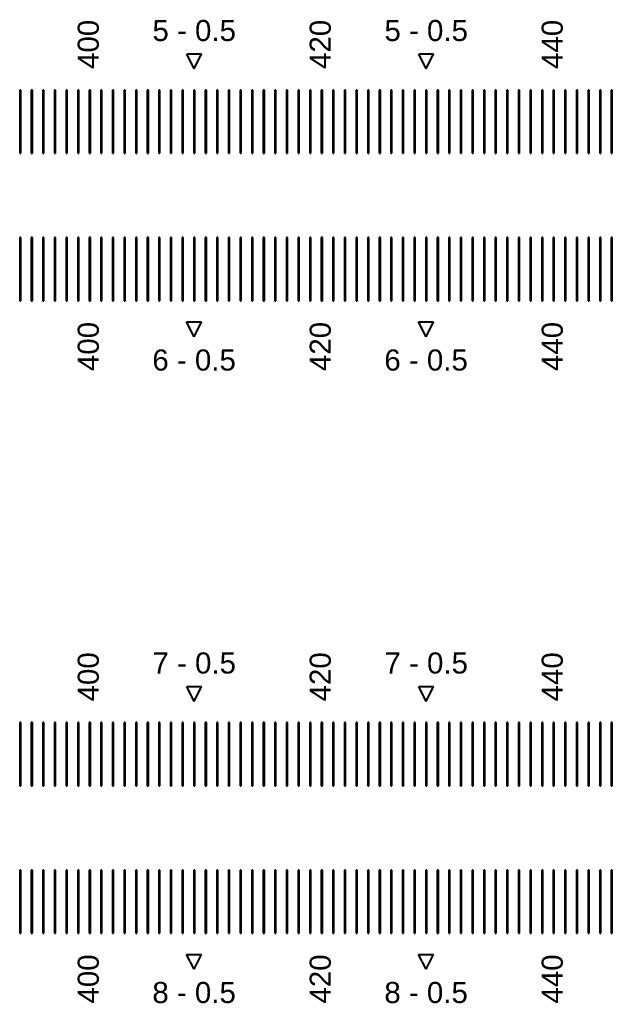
# Model space of a CAD drawing. Extents: x -24493 to 76507, y 84496 to 185496.
# Drawn here: x 26804.3 to 27085.3, y 114200.2 to 114666.7 of the extents above; entities that cross this region are included whole.
import ezdxf

# ---------------------------------------------------------------- set-up
doc = ezdxf.new("R2010")
doc.units = 13
doc.layers.add('CL - Label-1', color=120, linetype='Continuous')
doc.layers.add('CL - Label-2', color=132, linetype='Continuous')
doc.layers.add('CL - Sub-Micro', color=7, linetype='Continuous', true_color=0x47d1ff)
doc.styles.get("Standard").update_dxf_attribs({"font": 'arial.ttf'})

msp = doc.modelspace()

# ---------------------------------------------------------------- linework, layer by layer
at = {"layer": 'CL - Label-2'}
for p, q in [((26887.04, 114643.36), (26883.5, 114650.46)), ((26883.5, 114650.46), (26890.57, 114650.46)), ((26887.04, 114643.36), (26890.57, 114650.46)), ((26997.04, 114643.36), (26993.5, 114650.46)), ((26993.5, 114650.46), (27000.57, 114650.46)), ((26997.04, 114643.36), (27000.57, 114650.46)), ((26886.99, 114516.29), (26883.45, 114523.39)), ((26883.45, 114523.39), (26890.52, 114523.39)), ((26886.99, 114516.29), (26890.52, 114523.39)), ((26996.99, 114516.29), (26993.45, 114523.39)), ((26993.45, 114523.39), (27000.52, 114523.39)), ((26996.99, 114516.29), (27000.52, 114523.39)), ((26887.04, 114343.36), (26883.5, 114350.46)), ((26883.5, 114350.46), (26890.57, 114350.46)), ((26887.04, 114343.36), (26890.57, 114350.46)), ((26997.04, 114343.36), (26993.5, 114350.46)), ((26993.5, 114350.46), (27000.57, 114350.46)), ((26997.04, 114343.36), (27000.57, 114350.46)), ((26886.99, 114216.29), (26883.45, 114223.39)), ((26883.45, 114223.39), (26890.52, 114223.39)), ((26886.99, 114216.29), (26890.52, 114223.39)), ((26996.99, 114216.29), (26993.45, 114223.39)), ((26993.45, 114223.39), (27000.52, 114223.39)), ((26996.99, 114216.29), (27000.52, 114223.39))]:
    msp.add_line(p, q, dxfattribs=at)
at = {"layer": 'CL - Sub-Micro'}
for p, q in [((26804.29, 114633.36), (26804.29, 114603.36)), ((26804.79, 114633.36), (26804.29, 114633.36)), ((26804.79, 114603.36), (26804.79, 114633.36)), ((26809.79, 114633.36), (26809.79, 114603.36)), ((26810.29, 114633.36), (26809.79, 114633.36)), ((26810.29, 114603.36), (26810.29, 114633.36)), ((26815.29, 114633.36), (26815.29, 114603.36)), ((26815.79, 114633.36), (26815.29, 114633.36)), ((26815.79, 114603.36), (26815.79, 114633.36)), ((26820.79, 114633.36), (26820.79, 114603.36)), ((26821.29, 114633.36), (26820.79, 114633.36)), ((26821.29, 114603.36), (26821.29, 114633.36)), ((26826.29, 114633.36), (26826.29, 114603.36)), ((26826.79, 114633.36), (26826.29, 114633.36)), ((26826.79, 114603.36), (26826.79, 114633.36)), ((26831.79, 114633.36), (26831.79, 114603.36)), ((26832.29, 114633.36), (26831.79, 114633.36)), ((26832.29, 114603.36), (26832.29, 114633.36)), ((26837.29, 114633.36), (26837.29, 114603.36)), ((26837.79, 114633.36), (26837.29, 114633.36)), ((26837.79, 114603.36), (26837.79, 114633.36)), ((26842.79, 114633.36), (26842.79, 114603.36)), ((26843.29, 114633.36), (26842.79, 114633.36)), ((26843.29, 114603.36), (26843.29, 114633.36)), ((26848.29, 114633.36), (26848.29, 114603.36)), ((26848.79, 114633.36), (26848.29, 114633.36)), ((26848.79, 114603.36), (26848.79, 114633.36)), ((26853.79, 114633.36), (26853.79, 114603.36)), ((26854.29, 114633.36), (26853.79, 114633.36)), ((26854.29, 114603.36), (26854.29, 114633.36)), ((26859.29, 114633.36), (26859.29, 114603.36)), ((26859.79, 114633.36), (26859.29, 114633.36)), ((26859.79, 114603.36), (26859.79, 114633.36)), ((26864.79, 114633.36), (26864.79, 114603.36)), ((26865.29, 114633.36), (26864.79, 114633.36)), ((26865.29, 114603.36), (26865.29, 114633.36)), ((26870.29, 114633.36), (26870.29, 114603.36)), ((26870.79, 114633.36), (26870.29, 114633.36)), ((26870.79, 114603.36), (26870.79, 114633.36)), ((26875.79, 114633.36), (26875.79, 114603.36)), ((26876.29, 114633.36), (26875.79, 114633.36)), ((26876.29, 114603.36), (26876.29, 114633.36)), ((26881.29, 114633.36), (26881.29, 114603.36)), ((26881.79, 114633.36), (26881.29, 114633.36)), ((26881.79, 114603.36), (26881.79, 114633.36)), ((26886.79, 114633.36), (26886.79, 114603.36)), ((26887.29, 114633.36), (26886.79, 114633.36)), ((26887.29, 114603.36), (26887.29, 114633.36)), ((26892.29, 114633.36), (26892.29, 114603.36)), ((26892.79, 114633.36), (26892.29, 114633.36)), ((26892.79, 114603.36), (26892.79, 114633.36)), ((26897.79, 114633.36), (26897.79, 114603.36)), ((26898.29, 114633.36), (26897.79, 114633.36)), ((26898.29, 114603.36), (26898.29, 114633.36)), ((26903.29, 114633.36), (26903.29, 114603.36)), ((26903.79, 114633.36), (26903.29, 114633.36)), ((26903.79, 114603.36), (26903.79, 114633.36)), ((26908.79, 114633.36), (26908.79, 114603.36)), ((26909.29, 114633.36), (26908.79, 114633.36)), ((26909.29, 114603.36), (26909.29, 114633.36)), ((26914.29, 114633.36), (26914.29, 114603.36)), ((26914.79, 114633.36), (26914.29, 114633.36)), ((26914.79, 114603.36), (26914.79, 114633.36)), ((26919.79, 114633.36), (26919.79, 114603.36)), ((26920.29, 114633.36), (26919.79, 114633.36)), ((26920.29, 114603.36), (26920.29, 114633.36)), ((26925.29, 114633.36), (26925.29, 114603.36)), ((26925.79, 114633.36), (26925.29, 114633.36)), ((26925.79, 114603.36), (26925.79, 114633.36)), ((26930.79, 114633.36), (26930.79, 114603.36)), ((26931.29, 114633.36), (26930.79, 114633.36)), ((26931.29, 114603.36), (26931.29, 114633.36)), ((26936.29, 114633.36), (26936.29, 114603.36)), ((26936.79, 114633.36), (26936.29, 114633.36)), ((26936.79, 114603.36), (26936.79, 114633.36)), ((26941.79, 114633.36), (26941.79, 114603.36)), ((26942.29, 114633.36), (26941.79, 114633.36)), ((26942.29, 114603.36), (26942.29, 114633.36)), ((26947.29, 114633.36), (26947.29, 114603.36)), ((26947.79, 114633.36), (26947.29, 114633.36)), ((26947.79, 114603.36), (26947.79, 114633.36)), ((26952.79, 114633.36), (26952.79, 114603.36)), ((26953.29, 114633.36), (26952.79, 114633.36)), ((26953.29, 114603.36), (26953.29, 114633.36)), ((26958.29, 114633.36), (26958.29, 114603.36)), ((26958.79, 114633.36), (26958.29, 114633.36)), ((26958.79, 114603.36), (26958.79, 114633.36)), ((26963.79, 114633.36), (26963.79, 114603.36)), ((26964.29, 114633.36), (26963.79, 114633.36)), ((26964.29, 114603.36), (26964.29, 114633.36)), ((26969.29, 114633.36), (26969.29, 114603.36)), ((26969.79, 114633.36), (26969.29, 114633.36)), ((26969.79, 114603.36), (26969.79, 114633.36)), ((26974.79, 114633.36), (26974.79, 114603.36)), ((26975.29, 114633.36), (26974.79, 114633.36)), ((26975.29, 114603.36), (26975.29, 114633.36)), ((26980.29, 114633.36), (26980.29, 114603.36)), ((26980.79, 114633.36), (26980.29, 114633.36)), ((26980.79, 114603.36), (26980.79, 114633.36)), ((26985.79, 114633.36), (26985.79, 114603.36)), ((26986.29, 114633.36), (26985.79, 114633.36)), ((26986.29, 114603.36), (26986.29, 114633.36)), ((26991.29, 114633.36), (26991.29, 114603.36)), ((26991.79, 114633.36), (26991.29, 114633.36)), ((26991.79, 114603.36), (26991.79, 114633.36)), ((26996.79, 114633.36), (26996.79, 114603.36)), ((26997.29, 114633.36), (26996.79, 114633.36)), ((26997.29, 114603.36), (26997.29, 114633.36)), ((27002.29, 114633.36), (27002.29, 114603.36)), ((27002.79, 114633.36), (27002.29, 114633.36)), ((27002.79, 114603.36), (27002.79, 114633.36)), ((27007.79, 114633.36), (27007.79, 114603.36)), ((27008.29, 114633.36), (27007.79, 114633.36)), ((27008.29, 114603.36), (27008.29, 114633.36)), ((27013.29, 114633.36), (27013.29, 114603.36)), ((27013.79, 114633.36), (27013.29, 114633.36)), ((27013.79, 114603.36), (27013.79, 114633.36)), ((27018.79, 114633.36), (27018.79, 114603.36)), ((27019.29, 114633.36), (27018.79, 114633.36)), ((27019.29, 114603.36), (27019.29, 114633.36)), ((27024.29, 114633.36), (27024.29, 114603.36)), ((27024.79, 114633.36), (27024.29, 114633.36)), ((27024.79, 114603.36), (27024.79, 114633.36)), ((27029.79, 114633.36), (27029.79, 114603.36)), ((27030.29, 114633.36), (27029.79, 114633.36)), ((27030.29, 114603.36), (27030.29, 114633.36)), ((27035.29, 114633.36), (27035.29, 114603.36)), ((27035.79, 114633.36), (27035.29, 114633.36)), ((27035.79, 114603.36), (27035.79, 114633.36)), ((27040.79, 114633.36), (27040.79, 114603.36)), ((27041.29, 114633.36), (27040.79, 114633.36)), ((27041.29, 114603.36), (27041.29, 114633.36)), ((27046.29, 114633.36), (27046.29, 114603.36)), ((27046.79, 114633.36), (27046.29, 114633.36)), ((27046.79, 114603.36), (27046.79, 114633.36)), ((27051.79, 114633.36), (27051.79, 114603.36)), ((27052.29, 114633.36), (27051.79, 114633.36)), ((27052.29, 114603.36), (27052.29, 114633.36)), ((27057.29, 114633.36), (27057.29, 114603.36)), ((27057.79, 114633.36), (27057.29, 114633.36)), ((27057.79, 114603.36), (27057.79, 114633.36)), ((27062.79, 114633.36), (27062.79, 114603.36)), ((27063.29, 114633.36), (27062.79, 114633.36)), ((27063.29, 114603.36), (27063.29, 114633.36)), ((27068.29, 114633.36), (27068.29, 114603.36)), ((27068.79, 114633.36), (27068.29, 114633.36)), ((27068.79, 114603.36), (27068.79, 114633.36)), ((27073.79, 114633.36), (27073.79, 114603.36)), ((27074.29, 114633.36), (27073.79, 114633.36)), ((27074.29, 114603.36), (27074.29, 114633.36)), ((27079.29, 114633.36), (27079.29, 114603.36)), ((27079.79, 114633.36), (27079.29, 114633.36)), ((27079.79, 114603.36), (27079.79, 114633.36)), ((27084.79, 114633.36), (27084.79, 114603.36)), ((27085.29, 114633.36), (27084.79, 114633.36)), ((27085.29, 114603.36), (27085.29, 114633.36)), ((26804.29, 114603.36), (26804.79, 114603.36)), ((26809.79, 114603.36), (26810.29, 114603.36)), ((26815.29, 114603.36), (26815.79, 114603.36)), ((26820.79, 114603.36), (26821.29, 114603.36)), ((26826.29, 114603.36), (26826.79, 114603.36)), ((26831.79, 114603.36), (26832.29, 114603.36)), ((26837.29, 114603.36), (26837.79, 114603.36)), ((26842.79, 114603.36), (26843.29, 114603.36)), ((26848.29, 114603.36), (26848.79, 114603.36)), ((26853.79, 114603.36), (26854.29, 114603.36)), ((26859.29, 114603.36), (26859.79, 114603.36)), ((26864.79, 114603.36), (26865.29, 114603.36)), ((26870.29, 114603.36), (26870.79, 114603.36)), ((26875.79, 114603.36), (26876.29, 114603.36)), ((26881.29, 114603.36), (26881.79, 114603.36)), ((26886.79, 114603.36), (26887.29, 114603.36)), ((26892.29, 114603.36), (26892.79, 114603.36)), ((26897.79, 114603.36), (26898.29, 114603.36)), ((26903.29, 114603.36), (26903.79, 114603.36)), ((26908.79, 114603.36), (26909.29, 114603.36)), ((26914.29, 114603.36), (26914.79, 114603.36)), ((26919.79, 114603.36), (26920.29, 114603.36)), ((26925.29, 114603.36), (26925.79, 114603.36)), ((26930.79, 114603.36), (26931.29, 114603.36)), ((26936.29, 114603.36), (26936.79, 114603.36)), ((26941.79, 114603.36), (26942.29, 114603.36)), ((26947.29, 114603.36), (26947.79, 114603.36)), ((26952.79, 114603.36), (26953.29, 114603.36)), ((26958.29, 114603.36), (26958.79, 114603.36)), ((26963.79, 114603.36), (26964.29, 114603.36)), ((26969.29, 114603.36), (26969.79, 114603.36)), ((26974.79, 114603.36), (26975.29, 114603.36)), ((26980.29, 114603.36), (26980.79, 114603.36)), ((26985.79, 114603.36), (26986.29, 114603.36)), ((26991.29, 114603.36), (26991.79, 114603.36)), ((26996.79, 114603.36), (26997.29, 114603.36)), ((27002.29, 114603.36), (27002.79, 114603.36)), ((27007.79, 114603.36), (27008.29, 114603.36)), ((27013.29, 114603.36), (27013.79, 114603.36)), ((27018.79, 114603.36), (27019.29, 114603.36)), ((27024.29, 114603.36), (27024.79, 114603.36)), ((27029.79, 114603.36), (27030.29, 114603.36)), ((27035.29, 114603.36), (27035.79, 114603.36)), ((27040.79, 114603.36), (27041.29, 114603.36)), ((27046.29, 114603.36), (27046.79, 114603.36)), ((27051.79, 114603.36), (27052.29, 114603.36)), ((27057.29, 114603.36), (27057.79, 114603.36)), ((27062.79, 114603.36), (27063.29, 114603.36)), ((27068.29, 114603.36), (27068.79, 114603.36)), ((27073.79, 114603.36), (27074.29, 114603.36)), ((27079.29, 114603.36), (27079.79, 114603.36)), ((27084.79, 114603.36), (27085.29, 114603.36)), ((26804.29, 114563.36), (26804.29, 114533.36)), ((26804.79, 114563.36), (26804.29, 114563.36)), ((26804.79, 114533.36), (26804.79, 114563.36)), ((26809.79, 114563.36), (26809.79, 114533.36)), ((26810.29, 114563.36), (26809.79, 114563.36)), ((26810.29, 114533.36), (26810.29, 114563.36)), ((26815.29, 114563.36), (26815.29, 114533.36)), ((26815.79, 114563.36), (26815.29, 114563.36)), ((26815.79, 114533.36), (26815.79, 114563.36)), ((26820.79, 114563.36), (26820.79, 114533.36)), ((26821.29, 114563.36), (26820.79, 114563.36)), ((26821.29, 114533.36), (26821.29, 114563.36)), ((26826.29, 114563.36), (26826.29, 114533.36)), ((26826.79, 114563.36), (26826.29, 114563.36)), ((26826.79, 114533.36), (26826.79, 114563.36)), ((26831.79, 114563.36), (26831.79, 114533.36)), ((26832.29, 114563.36), (26831.79, 114563.36)), ((26832.29, 114533.36), (26832.29, 114563.36)), ((26837.29, 114563.36), (26837.29, 114533.36)), ((26837.79, 114563.36), (26837.29, 114563.36)), ((26837.79, 114533.36), (26837.79, 114563.36)), ((26842.79, 114563.36), (26842.79, 114533.36)), ((26843.29, 114563.36), (26842.79, 114563.36)), ((26843.29, 114533.36), (26843.29, 114563.36)), ((26848.29, 114563.36), (26848.29, 114533.36)), ((26848.79, 114563.36), (26848.29, 114563.36)), ((26848.79, 114533.36), (26848.79, 114563.36)), ((26853.79, 114563.36), (26853.79, 114533.36)), ((26854.29, 114563.36), (26853.79, 114563.36)), ((26854.29, 114533.36), (26854.29, 114563.36)), ((26859.29, 114563.36), (26859.29, 114533.36)), ((26859.79, 114563.36), (26859.29, 114563.36)), ((26859.79, 114533.36), (26859.79, 114563.36)), ((26864.79, 114563.36), (26864.79, 114533.36)), ((26865.29, 114563.36), (26864.79, 114563.36)), ((26865.29, 114533.36), (26865.29, 114563.36)), ((26870.29, 114563.36), (26870.29, 114533.36)), ((26870.79, 114563.36), (26870.29, 114563.36)), ((26870.79, 114533.36), (26870.79, 114563.36)), ((26875.79, 114563.36), (26875.79, 114533.36)), ((26876.29, 114563.36), (26875.79, 114563.36)), ((26876.29, 114533.36), (26876.29, 114563.36)), ((26881.29, 114563.36), (26881.29, 114533.36)), ((26881.79, 114563.36), (26881.29, 114563.36)), ((26881.79, 114533.36), (26881.79, 114563.36)), ((26886.79, 114563.36), (26886.79, 114533.36)), ((26887.29, 114563.36), (26886.79, 114563.36)), ((26887.29, 114533.36), (26887.29, 114563.36)), ((26892.29, 114563.36), (26892.29, 114533.36)), ((26892.79, 114563.36), (26892.29, 114563.36)), ((26892.79, 114533.36), (26892.79, 114563.36)), ((26897.79, 114563.36), (26897.79, 114533.36)), ((26898.29, 114563.36), (26897.79, 114563.36)), ((26898.29, 114533.36), (26898.29, 114563.36)), ((26903.29, 114563.36), (26903.29, 114533.36)), ((26903.79, 114563.36), (26903.29, 114563.36)), ((26903.79, 114533.36), (26903.79, 114563.36)), ((26908.79, 114563.36), (26908.79, 114533.36)), ((26909.29, 114563.36), (26908.79, 114563.36)), ((26909.29, 114533.36), (26909.29, 114563.36)), ((26914.29, 114563.36), (26914.29, 114533.36)), ((26914.79, 114563.36), (26914.29, 114563.36)), ((26914.79, 114533.36), (26914.79, 114563.36)), ((26919.79, 114563.36), (26919.79, 114533.36)), ((26920.29, 114563.36), (26919.79, 114563.36)), ((26920.29, 114533.36), (26920.29, 114563.36)), ((26925.29, 114563.36), (26925.29, 114533.36)), ((26925.79, 114563.36), (26925.29, 114563.36)), ((26925.79, 114533.36), (26925.79, 114563.36)), ((26930.79, 114563.36), (26930.79, 114533.36)), ((26931.29, 114563.36), (26930.79, 114563.36)), ((26931.29, 114533.36), (26931.29, 114563.36)), ((26936.29, 114563.36), (26936.29, 114533.36)), ((26936.79, 114563.36), (26936.29, 114563.36)), ((26936.79, 114533.36), (26936.79, 114563.36)), ((26941.79, 114563.36), (26941.79, 114533.36)), ((26942.29, 114563.36), (26941.79, 114563.36)), ((26942.29, 114533.36), (26942.29, 114563.36)), ((26947.29, 114563.36), (26947.29, 114533.36)), ((26947.79, 114563.36), (26947.29, 114563.36)), ((26947.79, 114533.36), (26947.79, 114563.36)), ((26952.79, 114563.36), (26952.79, 114533.36)), ((26953.29, 114563.36), (26952.79, 114563.36)), ((26953.29, 114533.36), (26953.29, 114563.36)), ((26958.29, 114563.36), (26958.29, 114533.36)), ((26958.79, 114563.36), (26958.29, 114563.36)), ((26958.79, 114533.36), (26958.79, 114563.36)), ((26963.79, 114563.36), (26963.79, 114533.36)), ((26964.29, 114563.36), (26963.79, 114563.36)), ((26964.29, 114533.36), (26964.29, 114563.36)), ((26969.29, 114563.36), (26969.29, 114533.36)), ((26969.79, 114563.36), (26969.29, 114563.36)), ((26969.79, 114533.36), (26969.79, 114563.36)), ((26974.79, 114563.36), (26974.79, 114533.36)), ((26975.29, 114563.36), (26974.79, 114563.36)), ((26975.29, 114533.36), (26975.29, 114563.36)), ((26980.29, 114563.36), (26980.29, 114533.36)), ((26980.79, 114563.36), (26980.29, 114563.36)), ((26980.79, 114533.36), (26980.79, 114563.36)), ((26985.79, 114563.36), (26985.79, 114533.36)), ((26986.29, 114563.36), (26985.79, 114563.36)), ((26986.29, 114533.36), (26986.29, 114563.36)), ((26991.29, 114563.36), (26991.29, 114533.36)), ((26991.79, 114563.36), (26991.29, 114563.36)), ((26991.79, 114533.36), (26991.79, 114563.36)), ((26996.79, 114563.36), (26996.79, 114533.36)), ((26997.29, 114563.36), (26996.79, 114563.36)), ((26997.29, 114533.36), (26997.29, 114563.36)), ((27002.29, 114563.36), (27002.29, 114533.36)), ((27002.79, 114563.36), (27002.29, 114563.36)), ((27002.79, 114533.36), (27002.79, 114563.36)), ((27007.79, 114563.36), (27007.79, 114533.36)), ((27008.29, 114563.36), (27007.79, 114563.36)), ((27008.29, 114533.36), (27008.29, 114563.36)), ((27013.29, 114563.36), (27013.29, 114533.36)), ((27013.79, 114563.36), (27013.29, 114563.36)), ((27013.79, 114533.36), (27013.79, 114563.36)), ((27018.79, 114563.36), (27018.79, 114533.36)), ((27019.29, 114563.36), (27018.79, 114563.36)), ((27019.29, 114533.36), (27019.29, 114563.36)), ((27024.29, 114563.36), (27024.29, 114533.36)), ((27024.79, 114563.36), (27024.29, 114563.36)), ((27024.79, 114533.36), (27024.79, 114563.36)), ((27029.79, 114563.36), (27029.79, 114533.36)), ((27030.29, 114563.36), (27029.79, 114563.36)), ((27030.29, 114533.36), (27030.29, 114563.36)), ((27035.29, 114563.36), (27035.29, 114533.36)), ((27035.79, 114563.36), (27035.29, 114563.36)), ((27035.79, 114533.36), (27035.79, 114563.36)), ((27040.79, 114563.36), (27040.79, 114533.36)), ((27041.29, 114563.36), (27040.79, 114563.36)), ((27041.29, 114533.36), (27041.29, 114563.36)), ((27046.29, 114563.36), (27046.29, 114533.36)), ((27046.79, 114563.36), (27046.29, 114563.36)), ((27046.79, 114533.36), (27046.79, 114563.36)), ((27051.79, 114563.36), (27051.79, 114533.36)), ((27052.29, 114563.36), (27051.79, 114563.36)), ((27052.29, 114533.36), (27052.29, 114563.36)), ((27057.29, 114563.36), (27057.29, 114533.36)), ((27057.79, 114563.36), (27057.29, 114563.36)), ((27057.79, 114533.36), (27057.79, 114563.36)), ((27062.79, 114563.36), (27062.79, 114533.36)), ((27063.29, 114563.36), (27062.79, 114563.36)), ((27063.29, 114533.36), (27063.29, 114563.36)), ((27068.29, 114563.36), (27068.29, 114533.36)), ((27068.79, 114563.36), (27068.29, 114563.36)), ((27068.79, 114533.36), (27068.79, 114563.36)), ((27073.79, 114563.36), (27073.79, 114533.36)), ((27074.29, 114563.36), (27073.79, 114563.36)), ((27074.29, 114533.36), (27074.29, 114563.36)), ((27079.29, 114563.36), (27079.29, 114533.36)), ((27079.79, 114563.36), (27079.29, 114563.36)), ((27079.79, 114533.36), (27079.79, 114563.36)), ((27084.79, 114563.36), (27084.79, 114533.36)), ((27085.29, 114563.36), (27084.79, 114563.36)), ((27085.29, 114533.36), (27085.29, 114563.36)), ((26804.29, 114533.36), (26804.79, 114533.36)), ((26809.79, 114533.36), (26810.29, 114533.36)), ((26815.29, 114533.36), (26815.79, 114533.36)), ((26820.79, 114533.36), (26821.29, 114533.36)), ((26826.29, 114533.36), (26826.79, 114533.36)), ((26831.79, 114533.36), (26832.29, 114533.36)), ((26837.29, 114533.36), (26837.79, 114533.36)), ((26842.79, 114533.36), (26843.29, 114533.36)), ((26848.29, 114533.36), (26848.79, 114533.36)), ((26853.79, 114533.36), (26854.29, 114533.36)), ((26859.29, 114533.36), (26859.79, 114533.36)), ((26864.79, 114533.36), (26865.29, 114533.36)), ((26870.29, 114533.36), (26870.79, 114533.36)), ((26875.79, 114533.36), (26876.29, 114533.36)), ((26881.29, 114533.36), (26881.79, 114533.36)), ((26886.79, 114533.36), (26887.29, 114533.36)), ((26892.29, 114533.36), (26892.79, 114533.36)), ((26897.79, 114533.36), (26898.29, 114533.36)), ((26903.29, 114533.36), (26903.79, 114533.36)), ((26908.79, 114533.36), (26909.29, 114533.36)), ((26914.29, 114533.36), (26914.79, 114533.36)), ((26919.79, 114533.36), (26920.29, 114533.36)), ((26925.29, 114533.36), (26925.79, 114533.36)), ((26930.79, 114533.36), (26931.29, 114533.36)), ((26936.29, 114533.36), (26936.79, 114533.36)), ((26941.79, 114533.36), (26942.29, 114533.36)), ((26947.29, 114533.36), (26947.79, 114533.36)), ((26952.79, 114533.36), (26953.29, 114533.36)), ((26958.29, 114533.36), (26958.79, 114533.36)), ((26963.79, 114533.36), (26964.29, 114533.36)), ((26969.29, 114533.36), (26969.79, 114533.36)), ((26974.79, 114533.36), (26975.29, 114533.36)), ((26980.29, 114533.36), (26980.79, 114533.36)), ((26985.79, 114533.36), (26986.29, 114533.36)), ((26991.29, 114533.36), (26991.79, 114533.36)), ((26996.79, 114533.36), (26997.29, 114533.36)), ((27002.29, 114533.36), (27002.79, 114533.36)), ((27007.79, 114533.36), (27008.29, 114533.36)), ((27013.29, 114533.36), (27013.79, 114533.36)), ((27018.79, 114533.36), (27019.29, 114533.36)), ((27024.29, 114533.36), (27024.79, 114533.36)), ((27029.79, 114533.36), (27030.29, 114533.36)), ((27035.29, 114533.36), (27035.79, 114533.36)), ((27040.79, 114533.36), (27041.29, 114533.36)), ((27046.29, 114533.36), (27046.79, 114533.36)), ((27051.79, 114533.36), (27052.29, 114533.36)), ((27057.29, 114533.36), (27057.79, 114533.36)), ((27062.79, 114533.36), (27063.29, 114533.36)), ((27068.29, 114533.36), (27068.79, 114533.36)), ((27073.79, 114533.36), (27074.29, 114533.36)), ((27079.29, 114533.36), (27079.79, 114533.36)), ((27084.79, 114533.36), (27085.29, 114533.36)), ((26804.29, 114333.36), (26804.29, 114303.36)), ((26804.79, 114333.36), (26804.29, 114333.36)), ((26804.79, 114303.36), (26804.79, 114333.36)), ((26809.79, 114333.36), (26809.79, 114303.36)), ((26810.29, 114333.36), (26809.79, 114333.36)), ((26810.29, 114303.36), (26810.29, 114333.36)), ((26815.29, 114333.36), (26815.29, 114303.36)), ((26815.79, 114333.36), (26815.29, 114333.36)), ((26815.79, 114303.36), (26815.79, 114333.36)), ((26820.79, 114333.36), (26820.79, 114303.36)), ((26821.29, 114333.36), (26820.79, 114333.36)), ((26821.29, 114303.36), (26821.29, 114333.36)), ((26826.29, 114333.36), (26826.29, 114303.36)), ((26826.79, 114333.36), (26826.29, 114333.36)), ((26826.79, 114303.36), (26826.79, 114333.36)), ((26831.79, 114333.36), (26831.79, 114303.36)), ((26832.29, 114333.36), (26831.79, 114333.36)), ((26832.29, 114303.36), (26832.29, 114333.36)), ((26837.29, 114333.36), (26837.29, 114303.36)), ((26837.79, 114333.36), (26837.29, 114333.36)), ((26837.79, 114303.36), (26837.79, 114333.36)), ((26842.79, 114333.36), (26842.79, 114303.36)), ((26843.29, 114333.36), (26842.79, 114333.36)), ((26843.29, 114303.36), (26843.29, 114333.36)), ((26848.29, 114333.36), (26848.29, 114303.36)), ((26848.79, 114333.36), (26848.29, 114333.36)), ((26848.79, 114303.36), (26848.79, 114333.36)), ((26853.79, 114333.36), (26853.79, 114303.36)), ((26854.29, 114333.36), (26853.79, 114333.36)), ((26854.29, 114303.36), (26854.29, 114333.36)), ((26859.29, 114333.36), (26859.29, 114303.36)), ((26859.79, 114333.36), (26859.29, 114333.36)), ((26859.79, 114303.36), (26859.79, 114333.36)), ((26864.79, 114333.36), (26864.79, 114303.36)), ((26865.29, 114333.36), (26864.79, 114333.36)), ((26865.29, 114303.36), (26865.29, 114333.36)), ((26870.29, 114333.36), (26870.29, 114303.36)), ((26870.79, 114333.36), (26870.29, 114333.36)), ((26870.79, 114303.36), (26870.79, 114333.36)), ((26875.79, 114333.36), (26875.79, 114303.36)), ((26876.29, 114333.36), (26875.79, 114333.36)), ((26876.29, 114303.36), (26876.29, 114333.36)), ((26881.29, 114333.36), (26881.29, 114303.36)), ((26881.79, 114333.36), (26881.29, 114333.36)), ((26881.79, 114303.36), (26881.79, 114333.36)), ((26886.79, 114333.36), (26886.79, 114303.36)), ((26887.29, 114333.36), (26886.79, 114333.36)), ((26887.29, 114303.36), (26887.29, 114333.36)), ((26892.29, 114333.36), (26892.29, 114303.36)), ((26892.79, 114333.36), (26892.29, 114333.36)), ((26892.79, 114303.36), (26892.79, 114333.36)), ((26897.79, 114333.36), (26897.79, 114303.36)), ((26898.29, 114333.36), (26897.79, 114333.36)), ((26898.29, 114303.36), (26898.29, 114333.36)), ((26903.29, 114333.36), (26903.29, 114303.36)), ((26903.79, 114333.36), (26903.29, 114333.36)), ((26903.79, 114303.36), (26903.79, 114333.36)), ((26908.79, 114333.36), (26908.79, 114303.36)), ((26909.29, 114333.36), (26908.79, 114333.36)), ((26909.29, 114303.36), (26909.29, 114333.36)), ((26914.29, 114333.36), (26914.29, 114303.36)), ((26914.79, 114333.36), (26914.29, 114333.36)), ((26914.79, 114303.36), (26914.79, 114333.36)), ((26919.79, 114333.36), (26919.79, 114303.36)), ((26920.29, 114333.36), (26919.79, 114333.36)), ((26920.29, 114303.36), (26920.29, 114333.36)), ((26925.29, 114333.36), (26925.29, 114303.36)), ((26925.79, 114333.36), (26925.29, 114333.36)), ((26925.79, 114303.36), (26925.79, 114333.36)), ((26930.79, 114333.36), (26930.79, 114303.36)), ((26931.29, 114333.36), (26930.79, 114333.36)), ((26931.29, 114303.36), (26931.29, 114333.36)), ((26936.29, 114333.36), (26936.29, 114303.36)), ((26936.79, 114333.36), (26936.29, 114333.36)), ((26936.79, 114303.36), (26936.79, 114333.36)), ((26941.79, 114333.36), (26941.79, 114303.36)), ((26942.29, 114333.36), (26941.79, 114333.36)), ((26942.29, 114303.36), (26942.29, 114333.36)), ((26947.29, 114333.36), (26947.29, 114303.36)), ((26947.79, 114333.36), (26947.29, 114333.36)), ((26947.79, 114303.36), (26947.79, 114333.36)), ((26952.79, 114333.36), (26952.79, 114303.36)), ((26953.29, 114333.36), (26952.79, 114333.36)), ((26953.29, 114303.36), (26953.29, 114333.36)), ((26958.29, 114333.36), (26958.29, 114303.36)), ((26958.79, 114333.36), (26958.29, 114333.36)), ((26958.79, 114303.36), (26958.79, 114333.36)), ((26963.79, 114333.36), (26963.79, 114303.36)), ((26964.29, 114333.36), (26963.79, 114333.36)), ((26964.29, 114303.36), (26964.29, 114333.36)), ((26969.29, 114333.36), (26969.29, 114303.36)), ((26969.79, 114333.36), (26969.29, 114333.36)), ((26969.79, 114303.36), (26969.79, 114333.36)), ((26974.79, 114333.36), (26974.79, 114303.36)), ((26975.29, 114333.36), (26974.79, 114333.36)), ((26975.29, 114303.36), (26975.29, 114333.36)), ((26980.29, 114333.36), (26980.29, 114303.36)), ((26980.79, 114333.36), (26980.29, 114333.36)), ((26980.79, 114303.36), (26980.79, 114333.36)), ((26985.79, 114333.36), (26985.79, 114303.36)), ((26986.29, 114333.36), (26985.79, 114333.36)), ((26986.29, 114303.36), (26986.29, 114333.36)), ((26991.29, 114333.36), (26991.29, 114303.36)), ((26991.79, 114333.36), (26991.29, 114333.36)), ((26991.79, 114303.36), (26991.79, 114333.36)), ((26996.79, 114333.36), (26996.79, 114303.36)), ((26997.29, 114333.36), (26996.79, 114333.36)), ((26997.29, 114303.36), (26997.29, 114333.36)), ((27002.29, 114333.36), (27002.29, 114303.36)), ((27002.79, 114333.36), (27002.29, 114333.36)), ((27002.79, 114303.36), (27002.79, 114333.36)), ((27007.79, 114333.36), (27007.79, 114303.36)), ((27008.29, 114333.36), (27007.79, 114333.36)), ((27008.29, 114303.36), (27008.29, 114333.36)), ((27013.29, 114333.36), (27013.29, 114303.36)), ((27013.79, 114333.36), (27013.29, 114333.36)), ((27013.79, 114303.36), (27013.79, 114333.36)), ((27018.79, 114333.36), (27018.79, 114303.36)), ((27019.29, 114333.36), (27018.79, 114333.36)), ((27019.29, 114303.36), (27019.29, 114333.36)), ((27024.29, 114333.36), (27024.29, 114303.36)), ((27024.79, 114333.36), (27024.29, 114333.36)), ((27024.79, 114303.36), (27024.79, 114333.36)), ((27029.79, 114333.36), (27029.79, 114303.36)), ((27030.29, 114333.36), (27029.79, 114333.36)), ((27030.29, 114303.36), (27030.29, 114333.36)), ((27035.29, 114333.36), (27035.29, 114303.36)), ((27035.79, 114333.36), (27035.29, 114333.36)), ((27035.79, 114303.36), (27035.79, 114333.36)), ((27040.79, 114333.36), (27040.79, 114303.36)), ((27041.29, 114333.36), (27040.79, 114333.36)), ((27041.29, 114303.36), (27041.29, 114333.36)), ((27046.29, 114333.36), (27046.29, 114303.36)), ((27046.79, 114333.36), (27046.29, 114333.36)), ((27046.79, 114303.36), (27046.79, 114333.36)), ((27051.79, 114333.36), (27051.79, 114303.36)), ((27052.29, 114333.36), (27051.79, 114333.36)), ((27052.29, 114303.36), (27052.29, 114333.36)), ((27057.29, 114333.36), (27057.29, 114303.36)), ((27057.79, 114333.36), (27057.29, 114333.36)), ((27057.79, 114303.36), (27057.79, 114333.36)), ((27062.79, 114333.36), (27062.79, 114303.36)), ((27063.29, 114333.36), (27062.79, 114333.36)), ((27063.29, 114303.36), (27063.29, 114333.36)), ((27068.29, 114333.36), (27068.29, 114303.36)), ((27068.79, 114333.36), (27068.29, 114333.36)), ((27068.79, 114303.36), (27068.79, 114333.36)), ((27073.79, 114333.36), (27073.79, 114303.36)), ((27074.29, 114333.36), (27073.79, 114333.36)), ((27074.29, 114303.36), (27074.29, 114333.36)), ((27079.29, 114333.36), (27079.29, 114303.36)), ((27079.79, 114333.36), (27079.29, 114333.36)), ((27079.79, 114303.36), (27079.79, 114333.36)), ((27084.79, 114333.36), (27084.79, 114303.36)), ((27085.29, 114333.36), (27084.79, 114333.36)), ((27085.29, 114303.36), (27085.29, 114333.36)), ((26804.29, 114303.36), (26804.79, 114303.36)), ((26809.79, 114303.36), (26810.29, 114303.36)), ((26815.29, 114303.36), (26815.79, 114303.36)), ((26820.79, 114303.36), (26821.29, 114303.36)), ((26826.29, 114303.36), (26826.79, 114303.36)), ((26831.79, 114303.36), (26832.29, 114303.36)), ((26837.29, 114303.36), (26837.79, 114303.36)), ((26842.79, 114303.36), (26843.29, 114303.36)), ((26848.29, 114303.36), (26848.79, 114303.36)), ((26853.79, 114303.36), (26854.29, 114303.36)), ((26859.29, 114303.36), (26859.79, 114303.36)), ((26864.79, 114303.36), (26865.29, 114303.36)), ((26870.29, 114303.36), (26870.79, 114303.36)), ((26875.79, 114303.36), (26876.29, 114303.36)), ((26881.29, 114303.36), (26881.79, 114303.36)), ((26886.79, 114303.36), (26887.29, 114303.36)), ((26892.29, 114303.36), (26892.79, 114303.36)), ((26897.79, 114303.36), (26898.29, 114303.36)), ((26903.29, 114303.36), (26903.79, 114303.36)), ((26908.79, 114303.36), (26909.29, 114303.36)), ((26914.29, 114303.36), (26914.79, 114303.36)), ((26919.79, 114303.36), (26920.29, 114303.36)), ((26925.29, 114303.36), (26925.79, 114303.36)), ((26930.79, 114303.36), (26931.29, 114303.36)), ((26936.29, 114303.36), (26936.79, 114303.36)), ((26941.79, 114303.36), (26942.29, 114303.36)), ((26947.29, 114303.36), (26947.79, 114303.36)), ((26952.79, 114303.36), (26953.29, 114303.36)), ((26958.29, 114303.36), (26958.79, 114303.36)), ((26963.79, 114303.36), (26964.29, 114303.36)), ((26969.29, 114303.36), (26969.79, 114303.36)), ((26974.79, 114303.36), (26975.29, 114303.36)), ((26980.29, 114303.36), (26980.79, 114303.36)), ((26985.79, 114303.36), (26986.29, 114303.36)), ((26991.29, 114303.36), (26991.79, 114303.36)), ((26996.79, 114303.36), (26997.29, 114303.36)), ((27002.29, 114303.36), (27002.79, 114303.36)), ((27007.79, 114303.36), (27008.29, 114303.36)), ((27013.29, 114303.36), (27013.79, 114303.36)), ((27018.79, 114303.36), (27019.29, 114303.36)), ((27024.29, 114303.36), (27024.79, 114303.36)), ((27029.79, 114303.36), (27030.29, 114303.36)), ((27035.29, 114303.36), (27035.79, 114303.36)), ((27040.79, 114303.36), (27041.29, 114303.36)), ((27046.29, 114303.36), (27046.79, 114303.36)), ((27051.79, 114303.36), (27052.29, 114303.36)), ((27057.29, 114303.36), (27057.79, 114303.36)), ((27062.79, 114303.36), (27063.29, 114303.36)), ((27068.29, 114303.36), (27068.79, 114303.36)), ((27073.79, 114303.36), (27074.29, 114303.36)), ((27079.29, 114303.36), (27079.79, 114303.36)), ((27084.79, 114303.36), (27085.29, 114303.36)), ((26804.29, 114263.36), (26804.29, 114233.36)), ((26804.79, 114263.36), (26804.29, 114263.36)), ((26804.79, 114233.36), (26804.79, 114263.36)), ((26809.79, 114263.36), (26809.79, 114233.36)), ((26810.29, 114263.36), (26809.79, 114263.36)), ((26810.29, 114233.36), (26810.29, 114263.36)), ((26815.29, 114263.36), (26815.29, 114233.36)), ((26815.79, 114263.36), (26815.29, 114263.36)), ((26815.79, 114233.36), (26815.79, 114263.36)), ((26820.79, 114263.36), (26820.79, 114233.36)), ((26821.29, 114263.36), (26820.79, 114263.36)), ((26821.29, 114233.36), (26821.29, 114263.36)), ((26826.29, 114263.36), (26826.29, 114233.36)), ((26826.79, 114263.36), (26826.29, 114263.36)), ((26826.79, 114233.36), (26826.79, 114263.36)), ((26831.79, 114263.36), (26831.79, 114233.36)), ((26832.29, 114263.36), (26831.79, 114263.36)), ((26832.29, 114233.36), (26832.29, 114263.36)), ((26837.29, 114263.36), (26837.29, 114233.36)), ((26837.79, 114263.36), (26837.29, 114263.36)), ((26837.79, 114233.36), (26837.79, 114263.36)), ((26842.79, 114263.36), (26842.79, 114233.36)), ((26843.29, 114263.36), (26842.79, 114263.36)), ((26843.29, 114233.36), (26843.29, 114263.36)), ((26848.29, 114263.36), (26848.29, 114233.36)), ((26848.79, 114263.36), (26848.29, 114263.36)), ((26848.79, 114233.36), (26848.79, 114263.36)), ((26853.79, 114263.36), (26853.79, 114233.36)), ((26854.29, 114263.36), (26853.79, 114263.36)), ((26854.29, 114233.36), (26854.29, 114263.36)), ((26859.29, 114263.36), (26859.29, 114233.36)), ((26859.79, 114263.36), (26859.29, 114263.36)), ((26859.79, 114233.36), (26859.79, 114263.36)), ((26864.79, 114263.36), (26864.79, 114233.36)), ((26865.29, 114263.36), (26864.79, 114263.36)), ((26865.29, 114233.36), (26865.29, 114263.36)), ((26870.29, 114263.36), (26870.29, 114233.36)), ((26870.79, 114263.36), (26870.29, 114263.36)), ((26870.79, 114233.36), (26870.79, 114263.36)), ((26875.79, 114263.36), (26875.79, 114233.36)), ((26876.29, 114263.36), (26875.79, 114263.36)), ((26876.29, 114233.36), (26876.29, 114263.36)), ((26881.29, 114263.36), (26881.29, 114233.36)), ((26881.79, 114263.36), (26881.29, 114263.36)), ((26881.79, 114233.36), (26881.79, 114263.36)), ((26886.79, 114263.36), (26886.79, 114233.36)), ((26887.29, 114263.36), (26886.79, 114263.36)), ((26887.29, 114233.36), (26887.29, 114263.36)), ((26892.29, 114263.36), (26892.29, 114233.36)), ((26892.79, 114263.36), (26892.29, 114263.36)), ((26892.79, 114233.36), (26892.79, 114263.36)), ((26897.79, 114263.36), (26897.79, 114233.36)), ((26898.29, 114263.36), (26897.79, 114263.36)), ((26898.29, 114233.36), (26898.29, 114263.36)), ((26903.29, 114263.36), (26903.29, 114233.36)), ((26903.79, 114263.36), (26903.29, 114263.36)), ((26903.79, 114233.36), (26903.79, 114263.36)), ((26908.79, 114263.36), (26908.79, 114233.36)), ((26909.29, 114263.36), (26908.79, 114263.36)), ((26909.29, 114233.36), (26909.29, 114263.36)), ((26914.29, 114263.36), (26914.29, 114233.36)), ((26914.79, 114263.36), (26914.29, 114263.36)), ((26914.79, 114233.36), (26914.79, 114263.36)), ((26919.79, 114263.36), (26919.79, 114233.36)), ((26920.29, 114263.36), (26919.79, 114263.36)), ((26920.29, 114233.36), (26920.29, 114263.36)), ((26925.29, 114263.36), (26925.29, 114233.36)), ((26925.79, 114263.36), (26925.29, 114263.36)), ((26925.79, 114233.36), (26925.79, 114263.36)), ((26930.79, 114263.36), (26930.79, 114233.36)), ((26931.29, 114263.36), (26930.79, 114263.36)), ((26931.29, 114233.36), (26931.29, 114263.36)), ((26936.29, 114263.36), (26936.29, 114233.36)), ((26936.79, 114263.36), (26936.29, 114263.36)), ((26936.79, 114233.36), (26936.79, 114263.36)), ((26941.79, 114263.36), (26941.79, 114233.36)), ((26942.29, 114263.36), (26941.79, 114263.36)), ((26942.29, 114233.36), (26942.29, 114263.36)), ((26947.29, 114263.36), (26947.29, 114233.36)), ((26947.79, 114263.36), (26947.29, 114263.36)), ((26947.79, 114233.36), (26947.79, 114263.36)), ((26952.79, 114263.36), (26952.79, 114233.36)), ((26953.29, 114263.36), (26952.79, 114263.36)), ((26953.29, 114233.36), (26953.29, 114263.36)), ((26958.29, 114263.36), (26958.29, 114233.36)), ((26958.79, 114263.36), (26958.29, 114263.36)), ((26958.79, 114233.36), (26958.79, 114263.36)), ((26963.79, 114263.36), (26963.79, 114233.36)), ((26964.29, 114263.36), (26963.79, 114263.36)), ((26964.29, 114233.36), (26964.29, 114263.36)), ((26969.29, 114263.36), (26969.29, 114233.36)), ((26969.79, 114263.36), (26969.29, 114263.36)), ((26969.79, 114233.36), (26969.79, 114263.36)), ((26974.79, 114263.36), (26974.79, 114233.36)), ((26975.29, 114263.36), (26974.79, 114263.36)), ((26975.29, 114233.36), (26975.29, 114263.36)), ((26980.29, 114263.36), (26980.29, 114233.36)), ((26980.79, 114263.36), (26980.29, 114263.36)), ((26980.79, 114233.36), (26980.79, 114263.36)), ((26985.79, 114263.36), (26985.79, 114233.36)), ((26986.29, 114263.36), (26985.79, 114263.36)), ((26986.29, 114233.36), (26986.29, 114263.36)), ((26991.29, 114263.36), (26991.29, 114233.36)), ((26991.79, 114263.36), (26991.29, 114263.36)), ((26991.79, 114233.36), (26991.79, 114263.36)), ((26996.79, 114263.36), (26996.79, 114233.36)), ((26997.29, 114263.36), (26996.79, 114263.36)), ((26997.29, 114233.36), (26997.29, 114263.36)), ((27002.29, 114263.36), (27002.29, 114233.36)), ((27002.79, 114263.36), (27002.29, 114263.36)), ((27002.79, 114233.36), (27002.79, 114263.36)), ((27007.79, 114263.36), (27007.79, 114233.36)), ((27008.29, 114263.36), (27007.79, 114263.36)), ((27008.29, 114233.36), (27008.29, 114263.36)), ((27013.29, 114263.36), (27013.29, 114233.36)), ((27013.79, 114263.36), (27013.29, 114263.36)), ((27013.79, 114233.36), (27013.79, 114263.36)), ((27018.79, 114263.36), (27018.79, 114233.36)), ((27019.29, 114263.36), (27018.79, 114263.36)), ((27019.29, 114233.36), (27019.29, 114263.36)), ((27024.29, 114263.36), (27024.29, 114233.36)), ((27024.79, 114263.36), (27024.29, 114263.36)), ((27024.79, 114233.36), (27024.79, 114263.36)), ((27029.79, 114263.36), (27029.79, 114233.36)), ((27030.29, 114263.36), (27029.79, 114263.36)), ((27030.29, 114233.36), (27030.29, 114263.36)), ((27035.29, 114263.36), (27035.29, 114233.36)), ((27035.79, 114263.36), (27035.29, 114263.36)), ((27035.79, 114233.36), (27035.79, 114263.36)), ((27040.79, 114263.36), (27040.79, 114233.36)), ((27041.29, 114263.36), (27040.79, 114263.36)), ((27041.29, 114233.36), (27041.29, 114263.36)), ((27046.29, 114263.36), (27046.29, 114233.36)), ((27046.79, 114263.36), (27046.29, 114263.36)), ((27046.79, 114233.36), (27046.79, 114263.36)), ((27051.79, 114263.36), (27051.79, 114233.36)), ((27052.29, 114263.36), (27051.79, 114263.36)), ((27052.29, 114233.36), (27052.29, 114263.36)), ((27057.29, 114263.36), (27057.29, 114233.36)), ((27057.79, 114263.36), (27057.29, 114263.36)), ((27057.79, 114233.36), (27057.79, 114263.36)), ((27062.79, 114263.36), (27062.79, 114233.36)), ((27063.29, 114263.36), (27062.79, 114263.36)), ((27063.29, 114233.36), (27063.29, 114263.36)), ((27068.29, 114263.36), (27068.29, 114233.36)), ((27068.79, 114263.36), (27068.29, 114263.36)), ((27068.79, 114233.36), (27068.79, 114263.36)), ((27073.79, 114263.36), (27073.79, 114233.36)), ((27074.29, 114263.36), (27073.79, 114263.36)), ((27074.29, 114233.36), (27074.29, 114263.36)), ((27079.29, 114263.36), (27079.29, 114233.36)), ((27079.79, 114263.36), (27079.29, 114263.36)), ((27079.79, 114233.36), (27079.79, 114263.36)), ((27084.79, 114263.36), (27084.79, 114233.36)), ((27085.29, 114263.36), (27084.79, 114263.36)), ((27085.29, 114233.36), (27085.29, 114263.36)), ((26804.29, 114233.36), (26804.79, 114233.36)), ((26809.79, 114233.36), (26810.29, 114233.36)), ((26815.29, 114233.36), (26815.79, 114233.36)), ((26820.79, 114233.36), (26821.29, 114233.36)), ((26826.29, 114233.36), (26826.79, 114233.36)), ((26831.79, 114233.36), (26832.29, 114233.36)), ((26837.29, 114233.36), (26837.79, 114233.36)), ((26842.79, 114233.36), (26843.29, 114233.36)), ((26848.29, 114233.36), (26848.79, 114233.36)), ((26853.79, 114233.36), (26854.29, 114233.36)), ((26859.29, 114233.36), (26859.79, 114233.36)), ((26864.79, 114233.36), (26865.29, 114233.36)), ((26870.29, 114233.36), (26870.79, 114233.36)), ((26875.79, 114233.36), (26876.29, 114233.36)), ((26881.29, 114233.36), (26881.79, 114233.36)), ((26886.79, 114233.36), (26887.29, 114233.36)), ((26892.29, 114233.36), (26892.79, 114233.36)), ((26897.79, 114233.36), (26898.29, 114233.36)), ((26903.29, 114233.36), (26903.79, 114233.36)), ((26908.79, 114233.36), (26909.29, 114233.36)), ((26914.29, 114233.36), (26914.79, 114233.36)), ((26919.79, 114233.36), (26920.29, 114233.36)), ((26925.29, 114233.36), (26925.79, 114233.36)), ((26930.79, 114233.36), (26931.29, 114233.36)), ((26936.29, 114233.36), (26936.79, 114233.36)), ((26941.79, 114233.36), (26942.29, 114233.36)), ((26947.29, 114233.36), (26947.79, 114233.36)), ((26952.79, 114233.36), (26953.29, 114233.36)), ((26958.29, 114233.36), (26958.79, 114233.36)), ((26963.79, 114233.36), (26964.29, 114233.36)), ((26969.29, 114233.36), (26969.79, 114233.36)), ((26974.79, 114233.36), (26975.29, 114233.36)), ((26980.29, 114233.36), (26980.79, 114233.36)), ((26985.79, 114233.36), (26986.29, 114233.36)), ((26991.29, 114233.36), (26991.79, 114233.36)), ((26996.79, 114233.36), (26997.29, 114233.36)), ((27002.29, 114233.36), (27002.79, 114233.36)), ((27007.79, 114233.36), (27008.29, 114233.36)), ((27013.29, 114233.36), (27013.79, 114233.36)), ((27018.79, 114233.36), (27019.29, 114233.36)), ((27024.29, 114233.36), (27024.79, 114233.36)), ((27029.79, 114233.36), (27030.29, 114233.36)), ((27035.29, 114233.36), (27035.79, 114233.36)), ((27040.79, 114233.36), (27041.29, 114233.36)), ((27046.29, 114233.36), (27046.79, 114233.36)), ((27051.79, 114233.36), (27052.29, 114233.36)), ((27057.29, 114233.36), (27057.79, 114233.36)), ((27062.79, 114233.36), (27063.29, 114233.36)), ((27068.29, 114233.36), (27068.79, 114233.36)), ((27073.79, 114233.36), (27074.29, 114233.36)), ((27079.29, 114233.36), (27079.79, 114233.36)), ((27084.79, 114233.36), (27085.29, 114233.36))]:
    msp.add_line(p, q, dxfattribs=at)

# ---------------------------------------------------------------- texts
at = {"layer": 'CL - Label-1', "char_height": 10, "rotation": 90}
for s, insert, attachment_point in [('400', (26831.79, 114643.36), 1), ('420', (26941.79, 114643.36), 1), ('440', (27051.79, 114643.36), 1), ('400', (26831.79, 114523.36), 3), ('420', (26941.79, 114523.36), 3), ('440', (27051.79, 114523.36), 3), ('400', (26831.79, 114343.36), 1), ('420', (26941.79, 114343.36), 1), ('440', (27051.79, 114343.36), 1), ('400', (26831.79, 114223.36), 3), ('420', (26941.79, 114223.36), 3), ('440', (27051.79, 114223.36), 3)]:
    msp.add_mtext_dynamic_manual_height_columns(s, width=21.565, gutter_width=12.5, heights=[8.55], dxfattribs=dict(at, insert=insert, attachment_point=attachment_point))
at = {"layer": 'CL - Label-2', "char_height": 10}
for s, insert, attachment_point in [('5 - 0.5', (26887.04, 114656.44), 8), ('5 - 0.5', (26997.04, 114656.44), 8), ('6 - 0.5', (26886.99, 114510.29), 2), ('6 - 0.5', (26996.99, 114510.29), 2), ('7 - 0.5', (26887.04, 114356.44), 8), ('7 - 0.5', (26997.04, 114356.44), 8), ('8 - 0.5', (26886.99, 114210.29), 2), ('8 - 0.5', (26996.99, 114210.29), 2)]:
    msp.add_mtext_dynamic_manual_height_columns(s, width=52.3045, gutter_width=12.5, heights=[18.11], dxfattribs=dict(at, insert=insert, attachment_point=attachment_point))

doc.saveas('drawing.dxf')
